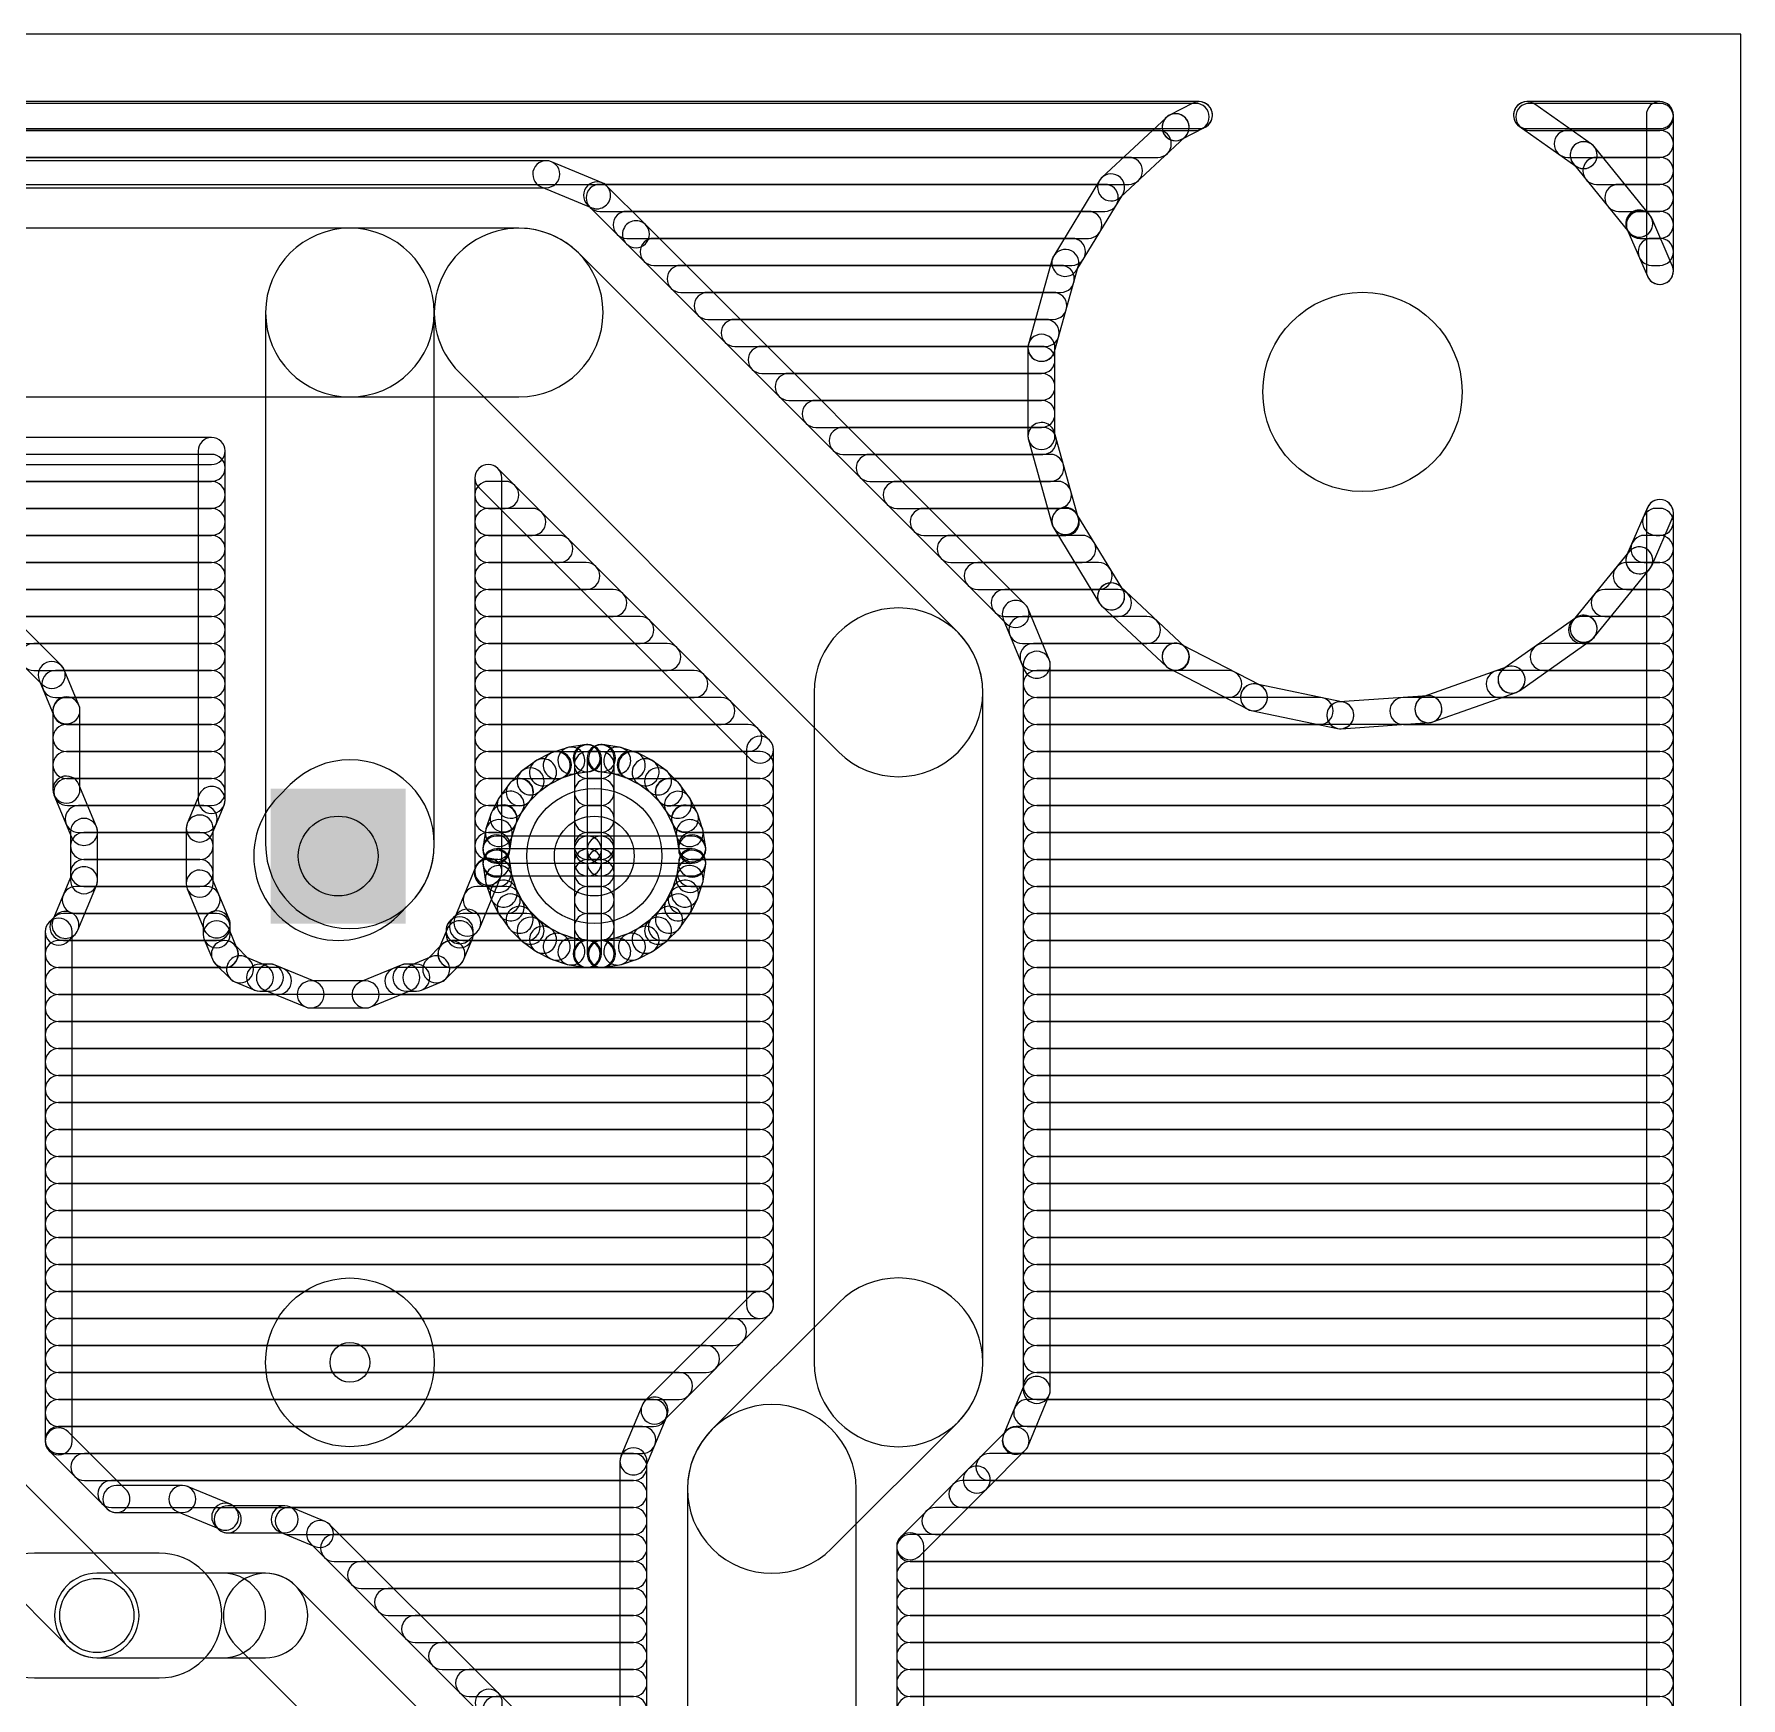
# Model space of a CAD drawing. Extents: x -5.7 to 75.5, y -5.1 to 79.7.
# Drawn here: x 49.86 to 75.55, y 54.64 to 79.68 of the extents above; entities that cross this region are included whole.
import ezdxf

# ---------------------------------------------------------------- set-up
doc = ezdxf.new("R2010")
doc.units = 0
for name, color, linetype in [('16', 175, 'CONTINUOUS'), ('17', 82, 'CONTINUOUS'), ('18', 82, 'CONTINUOUS'), ('20', 30, 'CONTINUOUS'), ('44', 253, 'CONTINUOUS')]:
    doc.layers.add(name, color=color, linetype=linetype)

# ---------------------------------------------------------------- blocks, each defined once
blk = doc.blocks.new('LONGP100')
blk.add_lwpolyline([(-0.5, -0.5), (0.5, -0.5, 1), (0.5, 0.5), (-0.5, 0.5, 1)], format="xyb", close=True)
blk = doc.blocks.new('SQUAREP')
blk.add_solid([(-0.5, -0.5), (0.5, -0.5), (-0.5, 0.5), (0.5, 0.5)])
blk = doc.blocks.new('ROUNDP')
blk.add_circle((0, 0), 0.5)
blk = doc.blocks.new('ROUNDV')
blk.add_circle((0, 0), 0.5)

msp = doc.modelspace()

# ---------------------------------------------------------------- linework, layer by layer
at = {"layer": '16'}
for points in [[(4.7752, 78.232), (67.3387, 78.232, 1), (67.3387, 78.6384), (4.7752, 78.6384, 1)], [(4.8008, 78.2576), (67.3881, 78.2576, 1), (67.3881, 78.664), (4.8008, 78.664, 1)], [(67.2946, 78.6412), (66.9442, 78.4596, 1), (67.1311, 78.0988), (67.4816, 78.2804, 1)], [(73.2959, 78.0251), (72.4435, 78.6268, 1), (72.2091, 78.2948), (73.0615, 77.6931, 1)], [(72.3263, 78.2576), (74.3258, 78.2576, 1), (74.3258, 78.664), (72.3263, 78.664, 1)], [(72.3626, 78.232), (74.3258, 78.232, 1), (74.3258, 78.6384), (72.3626, 78.6384, 1)], [(74.1226, 78.4608), (74.1226, 76.1176, 1), (74.529, 76.1176), (74.529, 78.4608, 1)], [(66.8989, 78.4277), (65.9283, 77.5212, 1), (66.2057, 77.2242), (67.1763, 78.1307, 1)], [(66.8344, 78.2792), (66.8344, 78.2792, 1), (67.2408, 78.2792), (67.2408, 78.2792, 1)], [(4.3688, 77.8256), (66.7695, 77.8256, 1), (66.7695, 78.232), (4.3688, 78.232, 1)], [(72.9383, 77.8256), (74.3258, 77.8256, 1), (74.3258, 78.232), (72.9383, 78.232, 1)], [(74.1745, 76.9571), (73.3363, 77.9874, 1), (73.021, 77.7309), (73.8592, 76.7007, 1)], [(73.1787, 78.0623), (73.1787, 78.0623, 1), (73.1787, 77.6559), (73.1787, 77.6559, 1)], [(3.9624, 77.4192), (66.3344, 77.4192, 1), (66.3344, 77.8256), (3.9624, 77.8256, 1)], [(57.5643, 77.775), (8.3997, 77.775, 1), (8.3997, 77.3686), (57.5643, 77.3686, 1)], [(58.4076, 77.4424), (57.6421, 77.7595, 1), (57.4865, 77.3841), (58.252, 77.067, 1)], [(73.3713, 77.4192), (74.3258, 77.4192, 1), (74.3258, 77.8256), (73.3713, 77.8256, 1)], [(59.0594, 76.8125), (58.4735, 77.3984, 1), (58.1861, 77.111), (58.772, 76.5251, 1)], [(58.3685, 77.0128), (65.9717, 77.0128, 1), (65.9717, 77.4192), (58.3685, 77.4192, 1)], [(65.8934, 77.4783), (65.2033, 76.3435, 1), (65.5506, 76.1323), (66.2406, 77.2671, 1)], [(73.7019, 77.0128), (74.3258, 77.0128, 1), (74.3258, 77.4192), (73.7019, 77.4192, 1)], [(58.7749, 76.6064), (65.7246, 76.6064, 1), (65.7246, 77.0128), (58.7749, 77.0128, 1)], [(64.7744, 71.0975), (59.0594, 76.8125, 1), (58.772, 76.5251), (64.487, 70.8101, 1)], [(74.22, 76.8289), (74.22, 76.8289, 1), (73.8136, 76.8289), (73.8136, 76.8289, 1)], [(74.5122, 76.1985), (74.2032, 76.9099, 1), (73.8305, 76.7479), (74.1394, 76.0366, 1)], [(74.0252, 76.6064), (74.3258, 76.6064, 1), (74.3258, 77.0128), (74.0252, 77.0128, 1)], [(54.61, 76.759), (29.21, 76.759, 1), (29.21, 74.219), (54.61, 74.219, 1)], [(57.15, 76.759), (54.61, 76.759, 1), (54.61, 74.219), (57.15, 74.219, 1)], [(55.88, 67.4878), (55.88, 75.489, 1), (53.34, 75.489), (53.34, 67.4878, 1)], [(63.763, 70.672), (58.048, 76.387, 1), (56.252, 74.591), (61.967, 68.876, 1)], [(59.1813, 76.2), (65.4775, 76.2, 1), (65.4775, 76.6064), (59.1813, 76.6064, 1)], [(74.2017, 76.2), (74.3258, 76.2, 1), (74.3258, 76.6064), (74.2017, 76.6064, 1)], [(65.1813, 76.2927), (64.823, 75.0139, 1), (65.2143, 74.9042), (65.5726, 76.1831, 1)], [(59.5877, 75.7936), (65.3094, 75.7936, 1), (65.3094, 76.2), (59.5877, 76.2, 1)], [(59.9941, 75.3872), (65.1955, 75.3872, 1), (65.1955, 75.7936), (59.9941, 75.7936, 1)], [(60.4005, 74.9808), (65.0817, 74.9808, 1), (65.0817, 75.3872), (60.4005, 75.3872, 1)], [(65.0186, 75.1623), (65.0186, 75.1623, 1), (65.0186, 74.7559), (65.0186, 74.7559, 1)], [(64.8154, 74.9591), (64.8154, 73.6309, 1), (65.2218, 73.6309), (65.2218, 74.9591, 1)], [(60.8069, 74.5744), (65.0186, 74.5744, 1), (65.0186, 74.9808), (60.8069, 74.9808, 1)], [(61.2133, 74.168), (65.0186, 74.168, 1), (65.0186, 74.5744), (61.2133, 74.5744, 1)], [(61.6197, 73.7616), (65.0186, 73.7616, 1), (65.0186, 74.168), (61.6197, 74.168, 1)], [(62.0261, 73.3552), (65.0389, 73.3552, 1), (65.0389, 73.7616), (62.0261, 73.7616, 1)], [(64.823, 73.5761), (65.1813, 72.2973, 1), (65.5726, 72.4069), (65.2143, 73.6858, 1)], [(31.2928, 73.203), (52.5272, 73.203, 1), (52.5272, 73.6094), (31.2928, 73.6094, 1)], [(52.324, 73.4062), (52.324, 68.1535, 1), (52.7304, 68.1535), (52.7304, 73.4062, 1)], [(31.2928, 72.9488), (52.5272, 72.9488, 1), (52.5272, 73.3552), (31.2928, 73.3552, 1)], [(62.4325, 72.9488), (65.1528, 72.9488, 1), (65.1528, 73.3552), (62.4325, 73.3552, 1)], [(56.896, 67.0735), (56.896, 73.0007, 1), (56.4896, 73.0007), (56.4896, 67.0735, 1)], [(56.5491, 72.857), (60.6385, 68.7676, 1), (60.9259, 69.055), (56.8365, 73.1444, 1)], [(31.2928, 72.5424), (52.5272, 72.5424, 1), (52.5272, 72.9488), (31.2928, 72.9488, 1)], [(56.6928, 72.5424), (56.9479, 72.5424, 1), (56.9479, 72.9488), (56.6928, 72.9488, 1)], [(62.8389, 72.5424), (65.2667, 72.5424, 1), (65.2667, 72.9488), (62.8389, 72.9488, 1)], [(31.2928, 72.136), (52.5272, 72.136, 1), (52.5272, 72.5424), (31.2928, 72.5424, 1)], [(56.6928, 72.136), (57.3543, 72.136, 1), (57.3543, 72.5424), (56.6928, 72.5424, 1)], [(63.2453, 72.136), (65.3848, 72.136, 1), (65.3848, 72.5424), (63.2453, 72.5424, 1)], [(65.1737, 72.3521), (65.1737, 72.3521, 1), (65.5801, 72.3521), (65.5801, 72.3521, 1)], [(65.2033, 72.2465), (65.8934, 71.1117, 1), (66.2406, 71.3229), (65.5506, 72.4577, 1)], [(74.2032, 71.6801), (74.5122, 72.3915, 1), (74.1394, 72.5534), (73.8305, 71.842, 1)], [(74.2679, 72.136), (74.3258, 72.136, 1), (74.3258, 72.5424), (74.2679, 72.5424, 1)], [(74.1226, 72.4724), (74.1226, 2.9346, 1), (74.529, 2.9346), (74.529, 72.4724, 1)], [(31.2928, 71.7296), (52.5272, 71.7296, 1), (52.5272, 72.136), (31.2928, 72.136, 1)], [(56.6928, 71.7296), (57.7607, 71.7296, 1), (57.7607, 72.136), (56.6928, 72.136, 1)], [(63.6517, 71.7296), (65.6319, 71.7296, 1), (65.6319, 72.136), (63.6517, 72.136, 1)], [(73.3363, 70.6026), (74.1745, 71.6329, 1), (73.8592, 71.8893), (73.021, 70.8591, 1)], [(74.22, 71.7611), (74.22, 71.7611, 1), (73.8136, 71.7611), (73.8136, 71.7611, 1)], [(74.0914, 71.7296), (74.3258, 71.7296, 1), (74.3258, 72.136), (74.0914, 72.136, 1)], [(48.6311, 71.3232), (52.5272, 71.3232, 1), (52.5272, 71.7296), (48.6311, 71.7296, 1)], [(56.6928, 71.3232), (58.1671, 71.3232, 1), (58.1671, 71.7296), (56.6928, 71.7296, 1)], [(64.0581, 71.3232), (65.879, 71.3232, 1), (65.879, 71.7296), (64.0581, 71.7296, 1)], [(73.8259, 71.3232), (74.3258, 71.3232, 1), (74.3258, 71.7296), (73.8259, 71.7296, 1)], [(50.2661, 70.1788), (48.9961, 71.4488, 1), (48.7087, 71.1614), (49.9787, 69.8914, 1)], [(65.8638, 71.2173), (65.8638, 71.2173, 1), (66.2702, 71.2173), (66.2702, 71.2173, 1)], [(65.9283, 71.0688), (66.8989, 70.1623, 1), (67.1763, 70.4593), (66.2057, 71.3658, 1)], [(49.0375, 70.9168), (52.5272, 70.9168, 1), (52.5272, 71.3232), (49.0375, 71.3232, 1)], [(56.6928, 70.9168), (58.5735, 70.9168, 1), (58.5735, 71.3232), (56.6928, 71.3232, 1)], [(64.4645, 70.9168), (66.1712, 70.9168, 1), (66.1712, 71.3232), (64.4645, 71.3232, 1)], [(73.4953, 70.9168), (74.3258, 70.9168, 1), (74.3258, 71.3232), (73.4953, 71.3232, 1)], [(49.4439, 70.5104), (52.5272, 70.5104, 1), (52.5272, 70.9168), (49.4439, 70.9168, 1)], [(56.6928, 70.5104), (58.9799, 70.5104, 1), (58.9799, 70.9168), (56.6928, 70.9168, 1)], [(64.135, 59.69), (64.135, 69.774, 1), (61.595, 69.774), (61.595, 59.69, 1)], [(65.1355, 70.2661), (64.8184, 71.0316, 1), (64.443, 70.876), (64.7601, 70.1105, 1)], [(64.7302, 70.5104), (66.6064, 70.5104, 1), (66.6064, 70.9168), (64.7302, 70.9168, 1)], [(72.2108, 69.799), (73.2959, 70.5649, 1), (73.0615, 70.8969), (71.9765, 70.131, 1)], [(73.1542, 70.5104), (74.3258, 70.5104, 1), (74.3258, 70.9168), (73.1542, 70.9168, 1)], [(73.1787, 70.5277), (73.1787, 70.5277, 1), (73.1787, 70.9341), (73.1787, 70.9341, 1)], [(73.3819, 70.7309), (73.3819, 70.7309, 1), (72.9755, 70.7309), (72.9755, 70.7309, 1)], [(49.8503, 70.104), (52.5272, 70.104, 1), (52.5272, 70.5104), (49.8503, 70.5104, 1)], [(56.6928, 70.104), (59.3863, 70.104, 1), (59.3863, 70.5104), (56.6928, 70.5104, 1)], [(64.8985, 70.104), (67.0446, 70.104, 1), (67.0446, 70.5104), (64.8985, 70.5104, 1)], [(65.151, 59.2757), (65.151, 70.1883, 1), (64.7446, 70.1883), (64.7446, 59.2757, 1)], [(67.0376, 70.1076), (67.0376, 70.1076, 1), (67.0376, 70.514), (67.0376, 70.514, 1)], [(66.9442, 70.1304), (68.1234, 69.5194, 1), (68.3103, 69.8802), (67.1311, 70.4912, 1)], [(72.5785, 70.104), (74.3258, 70.104, 1), (74.3258, 70.5104), (72.5785, 70.5104, 1)], [(50.5305, 69.5807), (50.3101, 70.1129, 1), (49.9347, 69.9574), (50.1551, 69.4252, 1)], [(70.9103, 69.3287), (72.1617, 69.7735, 1), (72.0256, 70.1564), (70.7742, 69.7117, 1)], [(72.0936, 69.7618), (72.0936, 69.7618, 1), (72.0936, 70.1682), (72.0936, 70.1682, 1)], [(50.178, 69.6976), (52.5272, 69.6976, 1), (52.5272, 70.104), (50.178, 70.104, 1)], [(56.6928, 69.6976), (59.7927, 69.6976, 1), (59.7927, 70.104), (56.6928, 70.104, 1)], [(64.9478, 69.6976), (67.8289, 69.6976, 1), (67.8289, 70.104), (64.9478, 70.104, 1)], [(68.1755, 69.5008), (69.4759, 69.2306, 1), (69.5585, 69.6285), (68.2582, 69.8987, 1)], [(68.2169, 69.4966), (68.2169, 69.4966, 1), (68.2169, 69.903), (68.2169, 69.903, 1)], [(71.9131, 69.6976), (74.3258, 69.6976, 1), (74.3258, 70.104), (71.9131, 70.104, 1)], [(50.546, 68.3106), (50.546, 69.503, 1), (50.1396, 69.503), (50.1396, 68.3106, 1)], [(50.3428, 69.2912), (52.5272, 69.2912, 1), (52.5272, 69.6976), (50.3428, 69.6976, 1)], [(56.6928, 69.2912), (60.1991, 69.2912, 1), (60.1991, 69.6976), (56.6928, 69.6976, 1)], [(64.9478, 69.2912), (69.2052, 69.2912, 1), (69.2052, 69.6976), (64.9478, 69.6976, 1)], [(69.5311, 69.2268), (70.8561, 69.3175, 1), (70.8283, 69.7229), (69.5033, 69.6323, 1)], [(69.5172, 69.2264), (69.5172, 69.2264, 1), (69.5172, 69.6328), (69.5172, 69.6328, 1)], [(70.465, 69.2912), (74.3258, 69.2912, 1), (74.3258, 69.6976), (70.465, 69.6976, 1)], [(70.8422, 69.317), (70.8422, 69.317, 1), (70.8422, 69.7234), (70.8422, 69.7234, 1)], [(50.3428, 68.8848), (52.5272, 68.8848, 1), (52.5272, 69.2912), (50.3428, 69.2912, 1)], [(56.6928, 68.8848), (60.6055, 68.8848, 1), (60.6055, 69.2912), (56.6928, 69.2912, 1)], [(60.579, 68.9113), (60.579, 60.5527, 1), (60.9854, 60.5527), (60.9854, 68.9113, 1)], [(64.9478, 68.8848), (74.3258, 68.8848, 1), (74.3258, 69.2912), (64.9478, 69.2912, 1)], [(50.3428, 68.4784), (52.5272, 68.4784, 1), (52.5272, 68.8848), (50.3428, 68.8848, 1)], [(56.6928, 68.4784), (57.7418, 68.4784, 1), (57.7418, 68.8848), (56.6928, 68.8848, 1)], [(57.63, 68.8563), (57.4234, 68.751, 1), (57.6079, 68.3889), (57.8145, 68.4942, 1)], [(57.88, 68.9402), (57.6595, 68.8685, 1), (57.7851, 68.482), (58.0056, 68.5537, 1)], [(58.1401, 68.9839), (57.911, 68.9476, 1), (57.9746, 68.5462), (58.2036, 68.5825, 1)], [(58.191, 68.9864), (58.1719, 68.9864, 1), (58.1719, 68.58), (58.191, 68.58, 1)], [(58.3942, 67.4068), (58.3942, 68.7832, 1), (57.9878, 68.7832), (57.9878, 67.4068, 1)], [(58.191, 68.4784), (58.3846, 68.4784, 1), (58.3846, 68.8848), (58.191, 68.8848, 1)], [(58.1814, 68.7832), (58.1814, 67.4068, 1), (58.5878, 67.4068), (58.5878, 68.7832, 1)], [(58.4037, 68.9864), (58.3846, 68.9864, 1), (58.3846, 68.58), (58.4037, 68.58, 1)], [(58.6646, 68.9476), (58.4355, 68.9839, 1), (58.372, 68.5825), (58.601, 68.5462, 1)], [(58.9161, 68.8685), (58.6956, 68.9402, 1), (58.57, 68.5537), (58.7905, 68.482, 1)], [(58.8338, 68.4784), (60.7822, 68.4784, 1), (60.7822, 68.8848), (58.8338, 68.8848, 1)], [(59.1522, 68.751), (58.9456, 68.8563, 1), (58.7611, 68.4942), (58.9677, 68.3889, 1)], [(64.9478, 68.4784), (74.3258, 68.4784, 1), (74.3258, 68.8848), (64.9478, 68.8848, 1)], [(55.3302, 66.412), (55.508, 66.5898, 1), (53.712, 68.3858), (53.5342, 68.208, 1)], [(57.1844, 68.5774), (57.0204, 68.4134, 1), (57.3078, 68.126), (57.4718, 68.29, 1)], [(57.3962, 68.7344), (57.2086, 68.5981, 1), (57.4475, 68.2693), (57.6351, 68.4056, 1)], [(59.367, 68.5981), (59.1794, 68.7344, 1), (58.9405, 68.4056), (59.1281, 68.2693, 1)], [(59.5552, 68.4134), (59.3912, 68.5774, 1), (59.1038, 68.29), (59.2678, 68.126, 1)], [(50.7943, 67.7515), (50.5305, 68.3884, 1), (50.1551, 68.2329), (50.4189, 67.596, 1)], [(50.3575, 68.072), (52.5272, 68.072, 1), (52.5272, 68.4784), (50.3575, 68.4784, 1)], [(52.3395, 68.2313), (52.1617, 67.8021, 1), (52.5371, 67.6465), (52.7149, 68.0758, 1)], [(56.6928, 68.072), (57.1696, 68.072, 1), (57.1696, 68.4784), (56.6928, 68.4784, 1)], [(56.9997, 68.3892), (56.8634, 68.2016, 1), (57.1922, 67.9627), (57.3285, 68.1503, 1)], [(58.191, 68.072), (58.3846, 68.072, 1), (58.3846, 68.4784), (58.191, 68.4784, 1)], [(59.406, 68.072), (60.7822, 68.072, 1), (60.7822, 68.4784), (59.406, 68.4784, 1)], [(59.7122, 68.2016), (59.5759, 68.3892, 1), (59.2471, 68.1503), (59.3834, 67.9627, 1)], [(64.9478, 68.072), (74.3258, 68.072, 1), (74.3258, 68.4784), (64.9478, 68.4784, 1)], [(56.7293, 67.9383), (56.6576, 67.7178, 1), (57.0441, 67.5922), (57.1158, 67.8127, 1)], [(56.8468, 68.1744), (56.7415, 67.9678, 1), (57.1036, 67.7833), (57.2089, 67.9899, 1)], [(59.8341, 67.9678), (59.7288, 68.1744, 1), (59.3667, 67.9899), (59.472, 67.7833, 1)], [(59.918, 67.7178), (59.8463, 67.9383, 1), (59.4598, 67.8127), (59.5315, 67.5922, 1)], [(50.5258, 67.6656), (52.4093, 67.6656, 1), (52.4093, 68.072), (50.5258, 68.072, 1)], [(50.8098, 66.9462), (50.8098, 67.6738, 1), (50.4034, 67.6738), (50.4034, 66.9462, 1)], [(52.1462, 67.7243), (52.1462, 66.8957, 1), (52.5526, 66.8957), (52.5526, 67.7243, 1)], [(56.6928, 67.6656), (56.9204, 67.6656, 1), (56.9204, 68.072), (56.6928, 68.072, 1)], [(56.6502, 67.6868), (56.6139, 67.4577, 1), (57.0153, 67.3942), (57.0516, 67.6232, 1)], [(58.191, 67.6656), (58.3846, 67.6656, 1), (58.3846, 68.072), (58.191, 68.072, 1)], [(59.6552, 67.6656), (60.7822, 67.6656, 1), (60.7822, 68.072), (59.6552, 68.072, 1)], [(59.9617, 67.4577), (59.9254, 67.6868, 1), (59.524, 67.6232), (59.5603, 67.3942, 1)], [(64.9478, 67.6656), (74.3258, 67.6656, 1), (74.3258, 68.072), (64.9478, 68.072, 1)], [(50.6066, 67.2592), (52.3494, 67.2592, 1), (52.3494, 67.6656), (50.6066, 67.6656, 1)], [(56.6928, 67.2592), (56.8204, 67.2592, 1), (56.8204, 67.6656), (56.6928, 67.6656, 1)], [(56.6114, 67.4259), (56.6114, 67.4068, 1), (57.0178, 67.4068), (57.0178, 67.4259, 1)], [(56.8146, 67.2036), (58.191, 67.2036, 1), (58.191, 67.61), (56.8146, 67.61, 1)], [(58.191, 67.2592), (58.3846, 67.2592, 1), (58.3846, 67.6656), (58.191, 67.6656, 1)], [(58.3846, 67.61), (58.191, 67.61, 1), (58.191, 67.2036), (58.3846, 67.2036, 1)], [(57.9878, 67.4068), (57.9878, 67.2132, 1), (58.3942, 67.2132), (58.3942, 67.4068, 1)], [(58.5878, 67.2132), (58.5878, 67.4068, 1), (58.1814, 67.4068), (58.1814, 67.2132, 1)], [(58.3846, 67.2036), (59.761, 67.2036, 1), (59.761, 67.61), (58.3846, 67.61, 1)], [(59.7552, 67.2592), (60.7822, 67.2592, 1), (60.7822, 67.6656), (59.7552, 67.6656, 1)], [(59.9642, 67.4068), (59.9642, 67.4259, 1), (59.5578, 67.4259), (59.5578, 67.4068, 1)], [(64.9478, 67.2592), (74.3258, 67.2592, 1), (74.3258, 67.6656), (64.9478, 67.6656, 1)], [(58.191, 67.4164), (56.8146, 67.4164, 1), (56.8146, 67.01), (58.191, 67.01, 1)], [(56.6114, 67.2132), (56.6114, 67.1941, 1), (57.0178, 67.1941), (57.0178, 67.2132, 1)], [(56.6139, 67.1623), (56.6502, 66.9332, 1), (57.0516, 66.9968), (57.0153, 67.2258, 1)], [(58.3942, 65.8368), (58.3942, 67.2132, 1), (57.9878, 67.2132), (57.9878, 65.8368, 1)], [(58.191, 67.01), (58.3846, 67.01, 1), (58.3846, 67.4164), (58.191, 67.4164, 1)], [(58.1814, 67.2132), (58.1814, 65.8368, 1), (58.5878, 65.8368), (58.5878, 67.2132, 1)], [(59.761, 67.4164), (58.3846, 67.4164, 1), (58.3846, 67.01), (59.761, 67.01, 1)], [(59.9254, 66.9332), (59.9617, 67.1623, 1), (59.5603, 67.2258), (59.524, 66.9968, 1)], [(59.9642, 67.1941), (59.9642, 67.2132, 1), (59.5578, 67.2132), (59.5578, 67.1941, 1)], [(50.5159, 66.1963), (50.7943, 66.8685, 1), (50.4189, 67.024), (50.1404, 66.3518, 1)], [(50.6066, 66.8528), (52.3494, 66.8528, 1), (52.3494, 67.2592), (50.6066, 67.2592, 1)], [(52.1617, 66.8179), (52.4157, 66.2047, 1), (52.7911, 66.3603), (52.5371, 66.9735, 1)], [(56.5634, 66.2302), (56.8805, 66.9957, 1), (56.5051, 67.1513), (56.188, 66.3857, 1)], [(56.6855, 66.8528), (56.8365, 66.8528, 1), (56.8365, 67.2592), (56.6855, 67.2592, 1)], [(56.6576, 66.9022), (56.7293, 66.6817, 1), (57.1158, 66.8073), (57.0441, 67.0278, 1)], [(58.191, 66.8528), (58.3846, 66.8528, 1), (58.3846, 67.2592), (58.191, 67.2592, 1)], [(59.8463, 66.6817), (59.918, 66.9022, 1), (59.5315, 67.0278), (59.4598, 66.8073, 1)], [(59.7391, 66.8528), (60.7822, 66.8528, 1), (60.7822, 67.2592), (59.7391, 67.2592, 1)], [(64.9478, 66.8528), (74.3258, 66.8528, 1), (74.3258, 67.2592), (64.9478, 67.2592, 1)], [(50.4837, 66.4464), (52.4513, 66.4464, 1), (52.4513, 66.8528), (50.4837, 66.8528, 1)], [(56.5172, 66.4464), (56.9709, 66.4464, 1), (56.9709, 66.8528), (56.5172, 66.8528, 1)], [(56.7415, 66.6522), (56.8468, 66.4456, 1), (57.2089, 66.6301), (57.1036, 66.8367, 1)], [(58.191, 66.4464), (58.3846, 66.4464, 1), (58.3846, 66.8528), (58.191, 66.8528, 1)], [(59.7288, 66.4456), (59.8341, 66.6522, 1), (59.472, 66.8367), (59.3667, 66.6301, 1)], [(59.6047, 66.4464), (60.7822, 66.4464, 1), (60.7822, 66.8528), (59.6047, 66.8528, 1)], [(64.9478, 66.4464), (74.3258, 66.4464, 1), (74.3258, 66.8528), (64.9478, 66.8528, 1)], [(56.8634, 66.4184), (56.9997, 66.2308, 1), (57.3285, 66.4697), (57.1922, 66.6573, 1)], [(57.0204, 66.2066), (57.1844, 66.0426, 1), (57.4718, 66.33), (57.3078, 66.494, 1)], [(59.3912, 66.0426), (59.5552, 66.2066, 1), (59.2678, 66.494), (59.1038, 66.33, 1)], [(59.5759, 66.2308), (59.7122, 66.4184, 1), (59.3834, 66.6573), (59.2471, 66.4697, 1)], [(50.3693, 66.0278), (50.4719, 66.1304, 1), (50.1845, 66.4178), (50.0819, 66.3152, 1)], [(50.4288, 58.5019), (50.4288, 66.1715, 1), (50.0224, 66.1715), (50.0224, 58.5019, 1)], [(50.2973, 66.04), (52.6034, 66.04, 1), (52.6034, 66.4464), (50.2973, 66.4464, 1)], [(52.4002, 66.2825), (52.4002, 66.1323, 1), (52.8066, 66.1323), (52.8066, 66.2825, 1)], [(52.4157, 66.0546), (52.5394, 65.7558, 1), (52.9149, 65.9113), (52.7911, 66.2101, 1)], [(56.325, 65.7558), (56.4487, 66.0546, 1), (56.0733, 66.2101), (55.9495, 65.9113, 1)], [(56.4047, 66.0496), (56.5194, 66.1643, 1), (56.232, 66.4517), (56.1173, 66.337, 1)], [(56.4642, 66.1323), (56.4642, 66.1933, 1), (56.0578, 66.1933), (56.0578, 66.1323, 1)], [(56.3109, 66.04), (57.2712, 66.04, 1), (57.2712, 66.4464), (56.3109, 66.4464, 1)], [(57.2086, 66.0219), (57.3962, 65.8856, 1), (57.6351, 66.2144), (57.4475, 66.3507, 1)], [(58.191, 66.04), (58.3846, 66.04, 1), (58.3846, 66.4464), (58.191, 66.4464, 1)], [(59.1794, 65.8856), (59.367, 66.0219, 1), (59.1281, 66.3507), (58.9405, 66.2144, 1)], [(59.3044, 66.04), (60.7822, 66.04, 1), (60.7822, 66.4464), (59.3044, 66.4464, 1)], [(64.9478, 66.04), (74.3258, 66.04, 1), (74.3258, 66.4464), (64.9478, 66.4464, 1)], [(50.2256, 65.6336), (52.7258, 65.6336, 1), (52.7258, 66.04), (50.2256, 66.04, 1)], [(52.5835, 65.6899), (52.8121, 65.4613, 1), (53.0995, 65.7486), (52.8708, 65.9773, 1)], [(56.0523, 65.4613), (56.2809, 65.6899, 1), (55.9936, 65.9773), (55.7649, 65.7486, 1)], [(56.1386, 65.6336), (58.1719, 65.6336, 1), (58.1719, 66.04), (56.1386, 66.04, 1)], [(57.4234, 65.869), (57.63, 65.7637, 1), (57.8145, 66.1258), (57.6079, 66.2311, 1)], [(57.6595, 65.7515), (57.88, 65.6798, 1), (58.0056, 66.0663), (57.7851, 66.138, 1)], [(57.911, 65.6724), (58.1401, 65.6361, 1), (58.2036, 66.0375), (57.9746, 66.0738, 1)], [(58.1719, 65.6336), (58.191, 65.6336, 1), (58.191, 66.04), (58.1719, 66.04, 1)], [(58.191, 65.6336), (58.3846, 65.6336, 1), (58.3846, 66.04), (58.191, 66.04, 1)], [(58.3846, 65.6336), (58.4037, 65.6336, 1), (58.4037, 66.04), (58.3846, 66.04, 1)], [(58.4037, 65.6336), (60.7822, 65.6336, 1), (60.7822, 66.04), (58.4037, 66.04, 1)], [(58.4355, 65.6361), (58.6646, 65.6724, 1), (58.601, 66.0738), (58.372, 66.0375, 1)], [(58.6956, 65.6798), (58.9161, 65.7515, 1), (58.7905, 66.138), (58.57, 66.0663, 1)], [(58.9456, 65.7637), (59.1522, 65.869, 1), (58.9677, 66.2311), (58.7611, 66.1258, 1)], [(64.9478, 65.6336), (74.3258, 65.6336, 1), (74.3258, 66.04), (64.9478, 66.04, 1)], [(52.878, 65.4172), (53.1768, 65.2935, 1), (53.3323, 65.6689), (53.0335, 65.7927, 1)], [(55.6876, 65.2935), (55.9864, 65.4172, 1), (55.8309, 65.7927), (55.5321, 65.6689, 1)], [(50.2256, 65.2272), (53.5273, 65.2272, 1), (53.5273, 65.6336), (50.2256, 65.6336, 1)], [(53.2545, 65.278), (53.4047, 65.278, 1), (53.4047, 65.6844), (53.2545, 65.6844, 1)], [(53.3269, 65.2935), (53.9401, 65.0395, 1), (54.0957, 65.4149), (53.4825, 65.6689, 1)], [(54.9243, 65.0395), (55.5375, 65.2935, 1), (55.3819, 65.6689), (54.7687, 65.4149, 1)], [(55.3371, 65.2272), (60.7822, 65.2272, 1), (60.7822, 65.6336), (55.3371, 65.6336, 1)], [(55.4597, 65.278), (55.6099, 65.278, 1), (55.6099, 65.6844), (55.4597, 65.6844, 1)], [(64.9478, 65.2272), (74.3258, 65.2272, 1), (74.3258, 65.6336), (64.9478, 65.6336, 1)], [(54.0179, 65.024), (54.8465, 65.024, 1), (54.8465, 65.4304), (54.0179, 65.4304, 1)], [(50.2256, 64.8208), (60.7822, 64.8208, 1), (60.7822, 65.2272), (50.2256, 65.2272, 1)], [(64.9478, 64.8208), (74.3258, 64.8208, 1), (74.3258, 65.2272), (64.9478, 65.2272, 1)], [(50.2256, 64.4144), (60.7822, 64.4144, 1), (60.7822, 64.8208), (50.2256, 64.8208, 1)], [(64.9478, 64.4144), (74.3258, 64.4144, 1), (74.3258, 64.8208), (64.9478, 64.8208, 1)], [(50.2256, 64.008), (60.7822, 64.008, 1), (60.7822, 64.4144), (50.2256, 64.4144, 1)], [(64.9478, 64.008), (74.3258, 64.008, 1), (74.3258, 64.4144), (64.9478, 64.4144, 1)], [(50.2256, 63.6016), (60.7822, 63.6016, 1), (60.7822, 64.008), (50.2256, 64.008, 1)], [(64.9478, 63.6016), (74.3258, 63.6016, 1), (74.3258, 64.008), (64.9478, 64.008, 1)], [(50.2256, 63.1952), (60.7822, 63.1952, 1), (60.7822, 63.6016), (50.2256, 63.6016, 1)], [(64.9478, 63.1952), (74.3258, 63.1952, 1), (74.3258, 63.6016), (64.9478, 63.6016, 1)], [(50.2256, 62.7888), (60.7822, 62.7888, 1), (60.7822, 63.1952), (50.2256, 63.1952, 1)], [(64.9478, 62.7888), (74.3258, 62.7888, 1), (74.3258, 63.1952), (64.9478, 63.1952, 1)], [(50.2256, 62.3824), (60.7822, 62.3824, 1), (60.7822, 62.7888), (50.2256, 62.7888, 1)], [(64.9478, 62.3824), (74.3258, 62.3824, 1), (74.3258, 62.7888), (64.9478, 62.7888, 1)], [(50.2256, 61.976), (60.7822, 61.976, 1), (60.7822, 62.3824), (50.2256, 62.3824, 1)], [(64.9478, 61.976), (74.3258, 61.976, 1), (74.3258, 62.3824), (64.9478, 62.3824, 1)], [(50.2256, 61.5696), (60.7822, 61.5696, 1), (60.7822, 61.976), (50.2256, 61.976, 1)], [(64.9478, 61.5696), (74.3258, 61.5696, 1), (74.3258, 61.976), (64.9478, 61.976, 1)], [(50.2256, 61.1632), (60.7822, 61.1632, 1), (60.7822, 61.5696), (50.2256, 61.5696, 1)], [(64.9478, 61.1632), (74.3258, 61.1632, 1), (74.3258, 61.5696), (64.9478, 61.5696, 1)], [(50.2256, 60.7568), (60.7822, 60.7568, 1), (60.7822, 61.1632), (50.2256, 61.1632, 1)], [(64.9478, 60.7568), (74.3258, 60.7568, 1), (74.3258, 61.1632), (64.9478, 61.1632, 1)], [(61.858, 56.887), (63.763, 58.792, 1), (61.967, 60.588), (60.062, 58.683, 1)], [(50.2256, 60.3504), (60.7822, 60.3504, 1), (60.7822, 60.7568), (50.2256, 60.7568, 1)], [(60.6385, 60.6964), (59.0506, 59.1085, 1), (59.338, 58.8211), (60.9259, 60.409, 1)], [(64.9478, 60.3504), (74.3258, 60.3504, 1), (74.3258, 60.7568), (64.9478, 60.7568, 1)], [(50.2256, 59.944), (60.3767, 59.944, 1), (60.3767, 60.3504), (50.2256, 60.3504, 1)], [(64.9478, 59.944), (74.3258, 59.944, 1), (74.3258, 60.3504), (64.9478, 60.3504, 1)], [(50.2256, 59.5376), (59.9703, 59.5376, 1), (59.9703, 59.944), (50.2256, 59.944, 1)], [(64.9478, 59.5376), (74.3258, 59.5376, 1), (74.3258, 59.944), (64.9478, 59.944, 1)], [(50.2256, 59.1312), (59.5639, 59.1312, 1), (59.5639, 59.5376), (50.2256, 59.5376, 1)], [(64.8184, 58.4324), (65.1355, 59.1979, 1), (64.7601, 59.3535), (64.443, 58.5879, 1)], [(64.9478, 59.1312), (74.3258, 59.1312, 1), (74.3258, 59.5376), (64.9478, 59.5376, 1)], [(50.2256, 58.7248), (59.179, 58.7248, 1), (59.179, 59.1312), (50.2256, 59.1312, 1)], [(59.0066, 59.0426), (58.6895, 58.2771, 1), (59.0649, 58.1215), (59.382, 58.887, 1)], [(64.8038, 58.7248), (74.3258, 58.7248, 1), (74.3258, 59.1312), (64.8038, 59.1312, 1)], [(62.23, 26.035), (62.23, 57.785, 1), (59.69, 57.785), (59.69, 26.035, 1)], [(50.2256, 58.3184), (59.0107, 58.3184, 1), (59.0107, 58.7248), (50.2256, 58.7248, 1)], [(51.2386, 57.7763), (50.3693, 58.6456, 1), (50.0819, 58.3582), (50.9512, 57.4889, 1)], [(64.1885, 57.7806), (64.7744, 58.3665, 1), (64.487, 58.6539), (63.9011, 58.068, 1)], [(64.6354, 58.3184), (74.3258, 58.3184, 1), (74.3258, 58.7248), (64.6354, 58.7248, 1)], [(48.3288, 57.4532), (50.351, 55.431, 1), (51.249, 56.329), (49.2268, 58.3512, 1)], [(50.6123, 57.912), (58.8772, 57.912, 1), (58.8772, 58.3184), (50.6123, 58.3184, 1)], [(58.674, 58.1993), (58.674, 19.9563, 1), (59.0804, 19.9563), (59.0804, 58.1993, 1)], [(64.2357, 57.912), (74.3258, 57.912, 1), (74.3258, 58.3184), (64.2357, 58.3184, 1)], [(63.1865, 56.7786), (64.1885, 57.7806, 1), (63.9011, 58.068), (62.8991, 57.066, 1)], [(51.0187, 57.5056), (58.8772, 57.5056, 1), (58.8772, 57.912), (51.0187, 57.912, 1)], [(52.0884, 57.8358), (51.0949, 57.8358, 1), (51.0949, 57.4294), (52.0884, 57.4294, 1)], [(52.8103, 57.5535), (52.1662, 57.8203, 1), (52.0107, 57.4449), (52.6548, 57.178, 1)], [(63.8293, 57.5056), (74.3258, 57.5056, 1), (74.3258, 57.912), (63.8293, 57.912, 1)], [(52.9142, 57.4715), (52.8762, 57.5095, 1), (52.5889, 57.2221), (52.6269, 57.1841, 1)], [(53.628, 57.531), (52.7706, 57.531, 1), (52.7706, 57.1246), (53.628, 57.1246, 1)], [(54.2379, 57.2951), (53.7057, 57.5155, 1), (53.5502, 57.1401), (54.0824, 56.9197, 1)], [(53.6893, 57.0992), (58.8772, 57.0992, 1), (58.8772, 57.5056), (53.6893, 57.5056, 1)], [(56.8438, 54.7111), (54.3038, 57.2511, 1), (54.0164, 56.9637), (56.5564, 54.4237, 1)], [(63.4229, 57.0992), (74.3258, 57.0992, 1), (74.3258, 57.5056), (63.4229, 57.5056, 1)], [(54.3715, 56.6928), (58.8772, 56.6928, 1), (58.8772, 57.0992), (54.3715, 57.0992, 1)], [(63.246, 19.9563), (63.246, 56.9223, 1), (62.8396, 56.9223), (62.8396, 19.9563, 1)], [(63.0428, 56.6928), (74.3258, 56.6928, 1), (74.3258, 57.0992), (63.0428, 57.0992, 1)], [(50.8, 55.245), (52.705, 55.245, 1), (52.705, 56.515), (50.8, 56.515, 1)], [(50.8, 55.245), (53.34, 55.245, 1), (53.34, 56.515), (50.8, 56.515, 1)], [(52.891, 55.431), (55.431, 52.891, 1), (56.329, 53.789), (53.789, 56.329, 1)], [(54.7779, 56.2864), (58.8772, 56.2864, 1), (58.8772, 56.6928), (54.7779, 56.6928, 1)], [(63.0428, 56.2864), (74.3258, 56.2864, 1), (74.3258, 56.6928), (63.0428, 56.6928, 1)], [(55.1843, 55.88), (58.8772, 55.88, 1), (58.8772, 56.2864), (55.1843, 56.2864, 1)], [(63.0428, 55.88), (74.3258, 55.88, 1), (74.3258, 56.2864), (63.0428, 56.2864, 1)], [(55.5907, 55.4736), (58.8772, 55.4736, 1), (58.8772, 55.88), (55.5907, 55.88, 1)], [(63.0428, 55.4736), (74.3258, 55.4736, 1), (74.3258, 55.88), (63.0428, 55.88, 1)], [(55.9971, 55.0672), (58.8772, 55.0672, 1), (58.8772, 55.4736), (55.9971, 55.4736, 1)], [(63.0428, 55.0672), (74.3258, 55.0672, 1), (74.3258, 55.4736), (63.0428, 55.4736, 1)], [(56.4035, 54.6608), (58.8772, 54.6608, 1), (58.8772, 55.0672), (56.4035, 55.0672, 1)], [(63.0428, 54.6608), (74.3258, 54.6608, 1), (74.3258, 55.0672), (63.0428, 55.0672, 1)], [(57.2511, 54.3038), (56.8438, 54.7111, 1), (56.5564, 54.4237), (56.9637, 54.0164, 1)], [(56.8099, 54.2544), (58.8772, 54.2544, 1), (58.8772, 54.6608), (56.8099, 54.6608, 1)], [(63.0428, 54.2544), (74.3258, 54.2544, 1), (74.3258, 54.6608), (63.0428, 54.6608, 1)]]:
    msp.add_lwpolyline(points, format="xyb", close=True, dxfattribs=at)
at = {"layer": '20'}
for p, q in [((75.545, 79.68), (-5.715, 79.68)), ((75.545, -5.08), (75.545, 79.68))]:
    msp.add_line(p, q, dxfattribs=at)
msp.add_circle((69.85, 74.295), 1.5, dxfattribs=at)
at = {"layer": '44'}
for centre, radius in [((54.4322, 67.31), 0.6), ((58.2878, 67.31), 0.6), ((54.61, 59.69), 0.3), ((50.8, 55.88), 0.5588)]:
    msp.add_circle(centre, radius, dxfattribs=at)

# ---------------------------------------------------------------- block references
at = {"layer": '17'}
for name, p, xscale, yscale in [('SQUAREP', (54.4322, 67.31), 2.032, 2.032), ('SQUAREP', (54.4322, 67.31), 2.032, 2.032), ('ROUNDP', (58.2878, 67.31), 2.032, 2.032), ('ROUNDP', (58.2878, 67.31), 2.032, 2.032), ('LONGP100', (50.8, 55.88), 1.8796, 1.8796), ('LONGP100', (50.8, 55.88), 1.8796, 1.8796)]:
    msp.add_blockref(name, p, dxfattribs=dict(at, xscale=xscale, yscale=yscale))
at = {"layer": '18', "xscale": 2.54, "yscale": 2.54}
msp.add_blockref('ROUNDV', (54.61, 59.69), dxfattribs=at)
msp.add_blockref('ROUNDV', (54.61, 59.69), dxfattribs=at)

doc.saveas('drawing.dxf')
